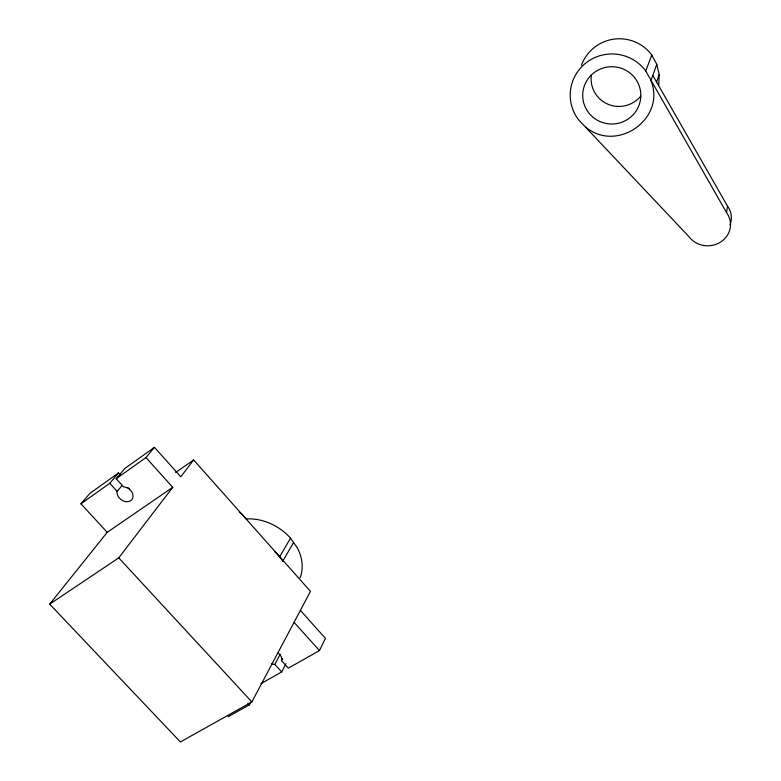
<?xml version="1.0" encoding="UTF-8"?>
<svg xmlns="http://www.w3.org/2000/svg" width="781" height="781" viewBox="0 0 781 781"><rect width="100%" height="100%" fill="white"/><g stroke="black" fill="none" stroke-linecap="round" stroke-linejoin="round"><path stroke-width="1.17" d="M658.773 84.953L659.164 74.517L656.792 64.325L651.784 55.1A40.163 39.704 -15.4 0 0 581.445 65.282M122.187 485.323L117.14 491.405L116.984 492.586A8.689 6.697 36.3 0 0 125.165 501.529A8.689 6.697 36.3 0 0 133.073 495.964A8.689 6.697 36.3 0 0 124.911 487.012L123.564 486.885L116.203 478.714L124.862 468.434L154.453 447.337L180.801 476.771L193.649 459.98L310.477 591.363L251.882 701.924L180.401 741.95L49.691 604.143L107.222 532.33L172.718 487.334L145.979 457.578L154.453 447.337M726.564 212.657L645.711 70.964A41.696 41.12 -1.5 0 0 587.263 61.933A41.696 41.12 -1.5 0 0 578.438 119.62L689.125 236.848A22.727 21.116 -2.9 0 0 720.678 242.012A22.727 21.116 -2.9 0 0 726.564 212.657L727.462 206.057L652.789 75.386M300.402 610.391L325.423 638.35L319.449 650.583L288.355 668.145L281.521 660.628L281.756 659.574A8.318 6.287 27.9 0 0 278.075 652.994M656.421 82.435L659.164 74.517M656.792 64.325L650.924 80.531C666.388 118.644 617.039 153.174 585.896 127.235M645.711 70.964L651.784 55.1M260.932 683.697L281.677 671.933L285.885 663.782M281.521 660.628L282.576 658.608M271.485 663.596A8.318 6.287 27.9 0 0 273.526 664.28L274.853 664.446L280.194 654.312M228.072 716.763L249.51 704.774L251.062 701.846M274.912 551.962A47.407 36.775 30.4 0 1 279.676 556.726L282.79 561.139L293.578 542.512M279.676 556.726L290.532 538.168A46.43 36.385 30.5 0 0 247.753 518.857L246.337 519.072L243.623 516.026A21.936 17.27 32.3 0 0 239.396 512.18M49.691 604.143L118.751 557.859L172.718 487.334M107.222 532.33L80.941 503.813L109.799 483.263L118.517 472.964L120.128 474.741M80.941 503.813L89.961 493.319L118.517 472.964M116.203 478.714L145.979 457.578M175.647 472.466L193.649 459.98M282.79 561.139L283.318 560.817M118.751 557.859L251.882 701.924M247.88 703.017L249.51 704.774M274.853 664.446L281.677 671.933M109.799 483.263L117.14 491.405M294.066 622.34L319.449 650.583M290.532 538.168L297.239 547.735A46.43 36.385 30.5 0 1 300.06 577.706M129.685 489.189A8.571 6.658 36.4 0 1 128.035 487.705M640.664 96.229A27.989 27.667 -15.3 0 1 591.402 74.898M727.462 206.057A22.464 20.911 -3.6 0 1 730.01 224.967M593.345 117.54A29.063 28.653 -1.4 0 0 640.44 99.988A29.063 28.653 -1.4 0 0 601.507 68.562A29.063 28.653 -1.4 0 0 593.345 117.54"/></g></svg>
